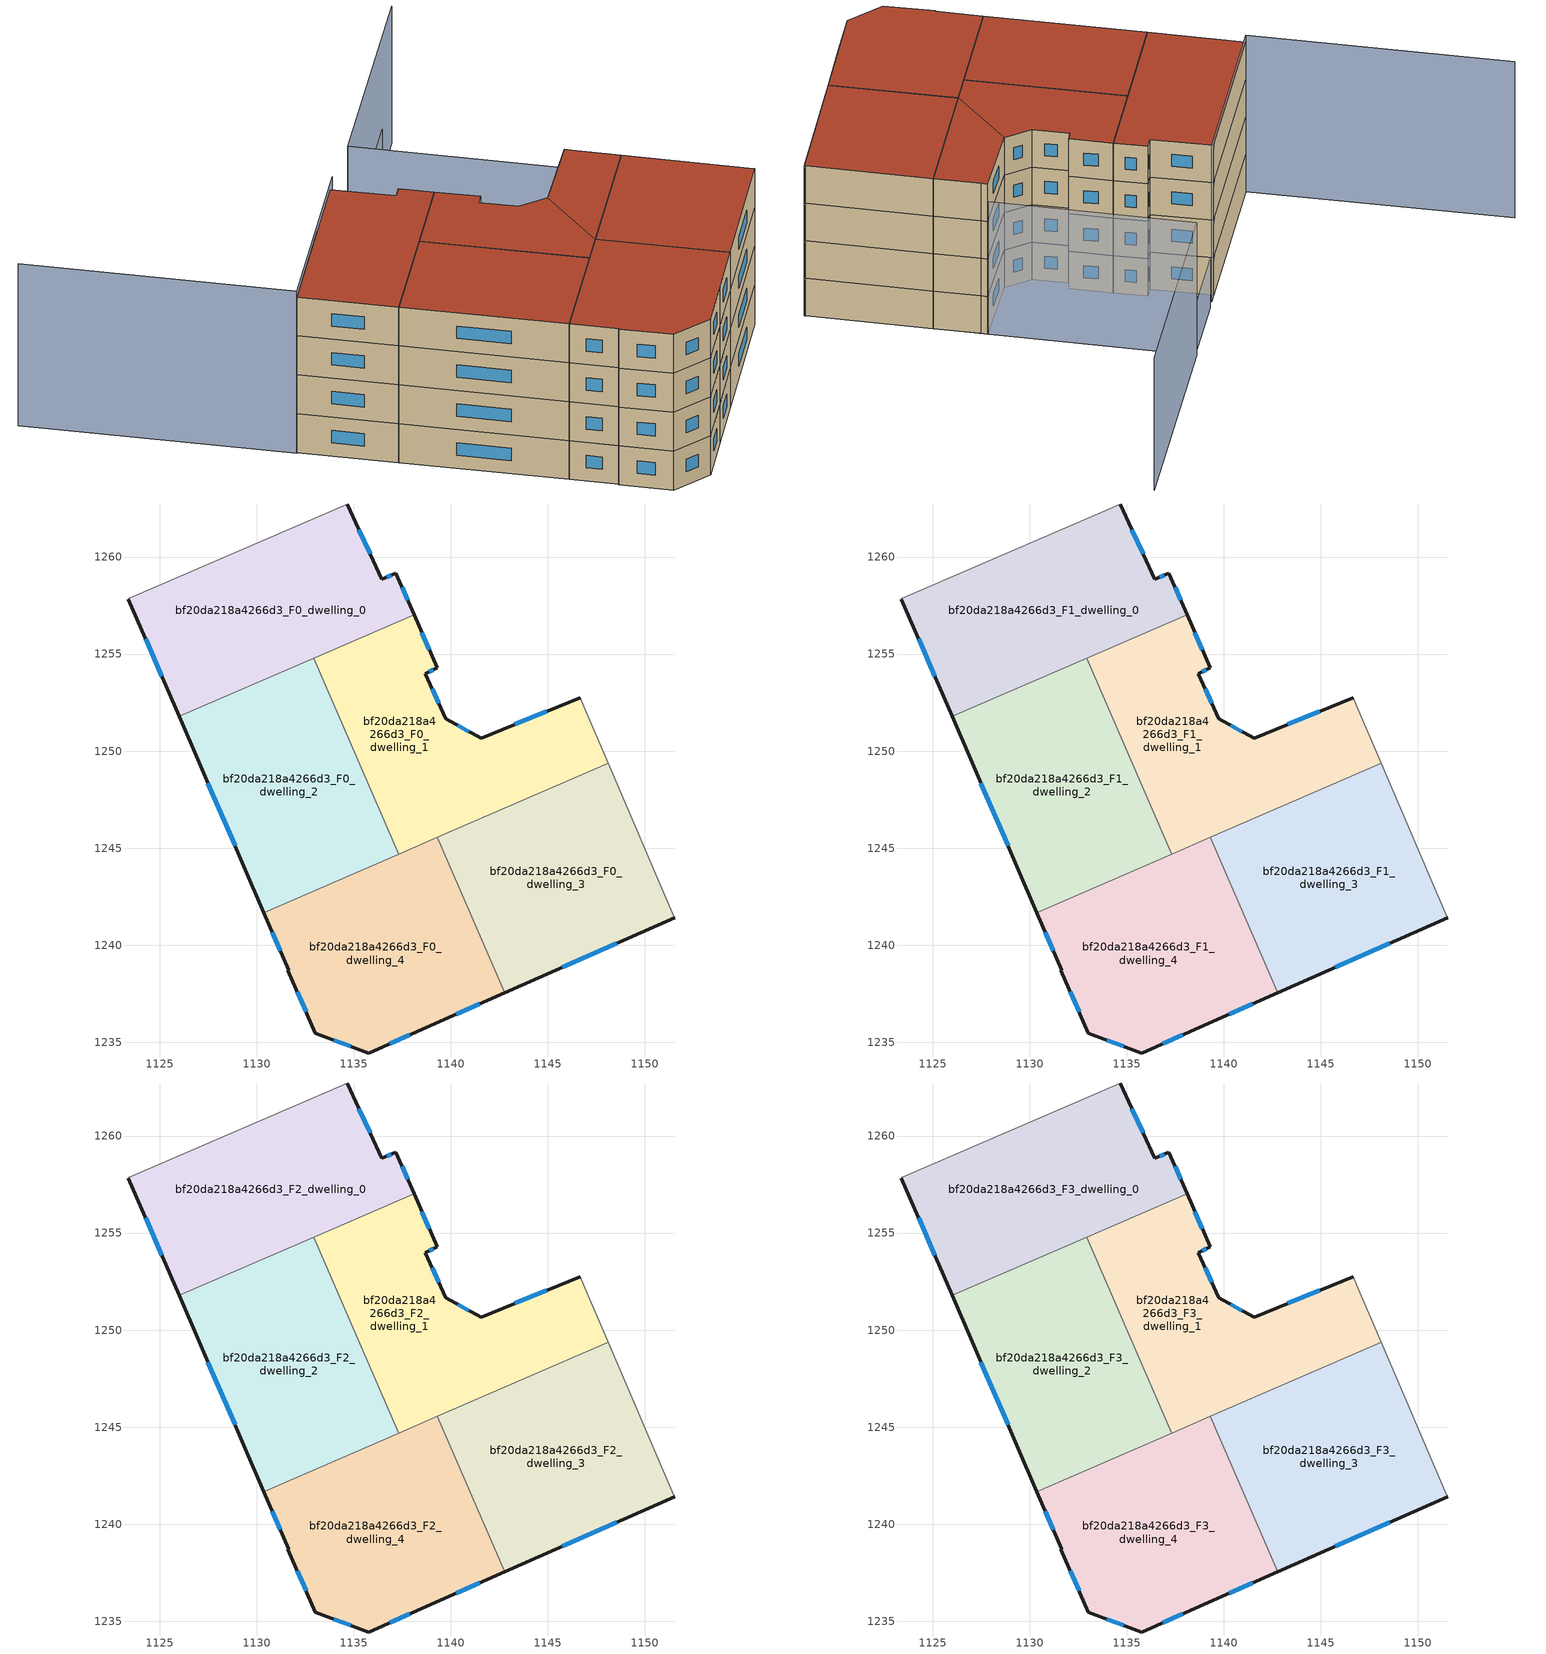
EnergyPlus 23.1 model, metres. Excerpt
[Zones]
bf20da218a4266d3_F0_dwelling_0
 floor ground (EU_floor_Construction): 1134.65,1262.73 1136.45,1258.84 1137.16,1259.17 1138.1,1257.04 1126,1251.79 1123.39,1257.84 1123.43,1257.87 z0
 wall outside (EU_wall_Construction): 1123.39,1257.84 1126,1251.79 / 1138.1,1257.04 1137.16,1259.17 1136.45,1258.84 1134.65,1262.73 z0:3
 wall adiabatic (EU_wall_Construction): 1134.65,1262.73 1123.43,1257.87 1123.39,1257.84 z0:3
 wall to bf20da218a4266d3_F0_dwelling_2 (EU_wall_Construction): 1126,1251.79 1132.93,1254.8 z0:3
 wall to bf20da218a4266d3_F0_dwelling_1 (EU_wall_Construction): 1132.94,1254.8 1138.1,1257.04 z0:3
 window (EU_Window_Construction): 1124.28,1255.78 1125.11,1253.85 / 1135.84,1260.17 1135.26,1261.41 / 1136.92,1259.06 1136.69,1258.95 / 1137.78,1257.76 1137.48,1258.44 z1.02:1.98
bf20da218a4266d3_F0_dwelling_1
 floor ground (EU_floor_Construction): 1146.85,1252.32 1148.11,1249.37 1139.3,1245.55 1141.55,1250.66 1146.68,1252.76 z0; 1138.1,1257.04 1139.31,1254.29 1138.68,1253.99 1139.73,1251.67 1141.55,1250.66 1139.3,1245.55 1137.32,1244.69 1132.94,1254.8 z0
 wall outside (EU_wall_Construction): 1146.68,1252.76 1141.55,1250.66 1139.73,1251.67 1138.68,1253.99 1139.31,1254.29 1138.1,1257.04 z0:3
 wall adiabatic (EU_wall_Construction): 1148.11,1249.37 1146.85,1252.32 1146.68,1252.76 z0:3
 wall to bf20da218a4266d3_F0_dwelling_2 (EU_wall_Construction): 1132.94,1254.8 1137.32,1244.69 z0:3
 wall to bf20da218a4266d3_F0_dwelling_3 (EU_wall_Construction): 1139.3,1245.55 1148.11,1249.37 z0:3
 wall to bf20da218a4266d3_F0_dwelling_4 (EU_wall_Construction): 1137.32,1244.69 1139.3,1245.55 z0:3
 window (EU_Window_Construction): 1144.93,1252.05 1143.3,1251.38 / 1138.9,1255.23 1138.51,1256.1 / 1138.9,1254.1 1139.1,1254.19 / 1139.37,1252.46 1139.04,1253.2 / 1140.93,1251.01 1140.35,1251.33 z1.02:1.98
bf20da218a4266d3_F0_dwelling_2
 floor ground (EU_floor_Construction): 1132.94,1254.8 1137.32,1244.69 1130.37,1241.68 1126,1251.79 z0
 wall outside (EU_wall_Construction): 1126,1251.79 1130.37,1241.68 z0:3
 wall to bf20da218a4266d3_F0_dwelling_4 (EU_wall_Construction): 1130.37,1241.68 1137.32,1244.69 z0:3
 window (EU_Window_Construction): 1127.49,1248.35 1128.88,1245.12 z1.02:1.98
bf20da218a4266d3_F0_dwelling_3
 floor ground (EU_floor_Construction): 1148.11,1249.37 1151.49,1241.5 1151.52,1241.42 1142.77,1237.55 1139.3,1245.55 z0
 wall outside (EU_wall_Construction): 1142.77,1237.55 1151.52,1241.42 z0:3
 wall adiabatic (EU_wall_Construction): 1151.52,1241.42 1151.49,1241.5 1148.11,1249.37 z0:3
 wall to bf20da218a4266d3_F0_dwelling_4 (EU_wall_Construction): 1139.3,1245.55 1142.77,1237.55 z0:3
 window (EU_Window_Construction): 1145.75,1238.87 1148.54,1240.1 z1.02:1.98
bf20da218a4266d3_F0_dwelling_4
 floor ground (EU_floor_Construction): 1139.3,1245.55 1142.77,1237.55 1137.32,1244.69 z0; 1137.32,1244.69 1142.77,1237.55 1138.98,1235.88 1135.77,1234.45 1133.03,1235.46 1131.59,1238.71 1131.65,1238.71 1130.37,1241.68 z0
 wall outside (EU_wall_Construction): 1131.59,1238.71 1133.03,1235.46 1135.77,1234.45 1138.98,1235.88 1142.77,1237.55 / 1131.59,1238.71 1131.65,1238.71 / 1130.37,1241.68 1131.65,1238.71 z0:3
 window (EU_Window_Construction): 1133.96,1235.12 1134.83,1234.79 / 1132.08,1237.6 1132.54,1236.57 / 1130.8,1240.67 1131.21,1239.72 / 1140.27,1236.45 1141.48,1236.98 / 1136.86,1234.93 1137.89,1235.39 z1.02:1.98
bf20da218a4266d3_F1_dwelling_0
 floor to bf20da218a4266d3_F0_dwelling_0 (EU_floor_Construction): 1134.65,1262.73 1136.45,1258.84 1137.16,1259.17 1138.1,1257.04 1126,1251.79 1123.39,1257.84 1123.43,1257.87 z3
 wall outside (EU_wall_Construction): 1123.39,1257.84 1126,1251.79 / 1138.1,1257.04 1137.16,1259.17 1136.45,1258.84 1134.65,1262.73 z3:6
 wall adiabatic (EU_wall_Construction): 1134.65,1262.73 1123.43,1257.87 1123.39,1257.84 z3:6
 wall to bf20da218a4266d3_F1_dwelling_2 (EU_wall_Construction): 1126,1251.79 1132.93,1254.8 z3:6
 wall to bf20da218a4266d3_F1_dwelling_1 (EU_wall_Construction): 1132.94,1254.8 1138.1,1257.04 z3:6
 window (EU_Window_Construction): 1124.28,1255.78 1125.11,1253.85 / 1135.84,1260.17 1135.26,1261.41 / 1136.92,1259.06 1136.69,1258.95 / 1137.78,1257.76 1137.48,1258.44 z4.02:4.98
bf20da218a4266d3_F1_dwelling_1
 floor to bf20da218a4266d3_F0_dwelling_1 (EU_floor_Construction): 1146.85,1252.32 1148.11,1249.37 1139.3,1245.55 1141.55,1250.66 1146.68,1252.76 z3; 1138.1,1257.04 1139.31,1254.29 1138.68,1253.99 1139.73,1251.67 1141.55,1250.66 1139.3,1245.55 1137.32,1244.69 1132.94,1254.8 z3
 wall outside (EU_wall_Construction): 1146.68,1252.76 1141.55,1250.66 1139.73,1251.67 1138.68,1253.99 1139.31,1254.29 1138.1,1257.04 z3:6
 wall adiabatic (EU_wall_Construction): 1148.11,1249.37 1146.85,1252.32 1146.68,1252.76 z3:6
 wall to bf20da218a4266d3_F1_dwelling_2 (EU_wall_Construction): 1132.94,1254.8 1137.32,1244.69 z3:6
 wall to bf20da218a4266d3_F1_dwelling_3 (EU_wall_Construction): 1139.3,1245.55 1148.11,1249.37 z3:6
 wall to bf20da218a4266d3_F1_dwelling_4 (EU_wall_Construction): 1137.32,1244.69 1139.3,1245.55 z3:6
 window (EU_Window_Construction): 1144.93,1252.05 1143.3,1251.38 / 1138.9,1255.23 1138.51,1256.1 / 1138.9,1254.1 1139.1,1254.19 / 1139.37,1252.46 1139.04,1253.2 / 1140.93,1251.01 1140.35,1251.33 z4.02:4.98
bf20da218a4266d3_F1_dwelling_2
 floor to bf20da218a4266d3_F0_dwelling_2 (EU_floor_Construction): 1132.94,1254.8 1137.32,1244.69 1130.37,1241.68 1126,1251.79 z3
 wall outside (EU_wall_Construction): 1126,1251.79 1130.37,1241.68 z3:6
 wall to bf20da218a4266d3_F1_dwelling_4 (EU_wall_Construction): 1130.37,1241.68 1137.32,1244.69 z3:6
 window (EU_Window_Construction): 1127.49,1248.35 1128.88,1245.12 z4.02:4.98
bf20da218a4266d3_F1_dwelling_3
 floor to bf20da218a4266d3_F0_dwelling_3 (EU_floor_Construction): 1148.11,1249.37 1151.49,1241.5 1151.52,1241.42 1142.77,1237.55 1139.3,1245.55 z3
 wall outside (EU_wall_Construction): 1142.77,1237.55 1151.52,1241.42 z3:6
 wall adiabatic (EU_wall_Construction): 1151.52,1241.42 1151.49,1241.5 1148.11,1249.37 z3:6
 wall to bf20da218a4266d3_F1_dwelling_4 (EU_wall_Construction): 1139.3,1245.55 1142.77,1237.55 z3:6
 window (EU_Window_Construction): 1145.75,1238.87 1148.54,1240.1 z4.02:4.98
bf20da218a4266d3_F1_dwelling_4
 floor to bf20da218a4266d3_F0_dwelling_4 (EU_floor_Construction): 1137.32,1244.69 1142.77,1237.55 1138.98,1235.88 1135.76,1234.45 1133.03,1235.46 1131.59,1238.71 1131.65,1238.71 1130.37,1241.68 z3; 1139.3,1245.55 1142.77,1237.55 1137.32,1244.69 z3
 wall outside (EU_wall_Construction): 1131.59,1238.71 1133.03,1235.46 1135.77,1234.45 1138.98,1235.88 1142.77,1237.55 / 1131.59,1238.71 1131.65,1238.71 / 1130.37,1241.68 1131.65,1238.71 z3:6
 window (EU_Window_Construction): 1133.96,1235.12 1134.83,1234.79 / 1132.08,1237.6 1132.54,1236.57 / 1130.8,1240.67 1131.21,1239.72 / 1140.27,1236.45 1141.48,1236.98 / 1136.86,1234.93 1137.89,1235.39 z4.02:4.98
bf20da218a4266d3_F2_dwelling_0
 floor to bf20da218a4266d3_F1_dwelling_0 (EU_floor_Construction): 1134.65,1262.73 1136.45,1258.84 1137.16,1259.17 1138.1,1257.04 1126,1251.79 1123.39,1257.84 1123.43,1257.87 z6
 wall outside (EU_wall_Construction): 1123.39,1257.84 1126,1251.79 / 1138.1,1257.04 1137.16,1259.17 1136.45,1258.84 1134.65,1262.73 z6:9
 wall adiabatic (EU_wall_Construction): 1134.65,1262.73 1123.43,1257.87 1123.39,1257.84 z6:9
 wall to bf20da218a4266d3_F2_dwelling_2 (EU_wall_Construction): 1126,1251.79 1132.93,1254.8 z6:9
 wall to bf20da218a4266d3_F2_dwelling_1 (EU_wall_Construction): 1132.94,1254.8 1138.1,1257.04 z6:9
 window (EU_Window_Construction): 1124.28,1255.78 1125.11,1253.85 / 1135.84,1260.17 1135.26,1261.41 / 1136.92,1259.06 1136.69,1258.95 / 1137.78,1257.76 1137.48,1258.44 z7.02:7.98
bf20da218a4266d3_F2_dwelling_1
 floor to bf20da218a4266d3_F1_dwelling_1 (EU_floor_Construction): 1146.85,1252.32 1148.11,1249.37 1139.3,1245.55 1141.55,1250.66 1146.68,1252.76 z6; 1138.1,1257.04 1139.31,1254.29 1138.68,1253.99 1139.73,1251.67 1141.55,1250.66 1139.3,1245.55 1137.32,1244.69 1132.94,1254.8 z6
 wall outside (EU_wall_Construction): 1146.68,1252.76 1141.55,1250.66 1139.73,1251.67 1138.68,1253.99 1139.31,1254.29 1138.1,1257.04 z6:9
 wall adiabatic (EU_wall_Construction): 1148.11,1249.37 1146.85,1252.32 1146.68,1252.76 z6:9
 wall to bf20da218a4266d3_F2_dwelling_2 (EU_wall_Construction): 1132.94,1254.8 1137.32,1244.69 z6:9
 wall to bf20da218a4266d3_F2_dwelling_3 (EU_wall_Construction): 1139.3,1245.55 1148.11,1249.37 z6:9
 wall to bf20da218a4266d3_F2_dwelling_4 (EU_wall_Construction): 1137.32,1244.69 1139.3,1245.55 z6:9
 window (EU_Window_Construction): 1144.93,1252.05 1143.3,1251.38 / 1138.9,1255.23 1138.51,1256.1 / 1138.9,1254.1 1139.1,1254.19 / 1139.37,1252.46 1139.04,1253.2 / 1140.93,1251.01 1140.35,1251.33 z7.02:7.98
bf20da218a4266d3_F2_dwelling_2
 floor to bf20da218a4266d3_F1_dwelling_2 (EU_floor_Construction): 1132.94,1254.8 1137.32,1244.69 1130.37,1241.68 1126,1251.79 z6
 wall outside (EU_wall_Construction): 1126,1251.79 1130.37,1241.68 z6:9
 wall to bf20da218a4266d3_F2_dwelling_4 (EU_wall_Construction): 1130.37,1241.68 1137.32,1244.69 z6:9
 window (EU_Window_Construction): 1127.49,1248.35 1128.88,1245.12 z7.02:7.98
bf20da218a4266d3_F2_dwelling_3
 floor to bf20da218a4266d3_F1_dwelling_3 (EU_floor_Construction): 1148.11,1249.37 1151.49,1241.5 1151.52,1241.42 1142.77,1237.55 1139.3,1245.55 z6
 wall outside (EU_wall_Construction): 1142.77,1237.55 1151.52,1241.42 z6:9
 wall adiabatic (EU_wall_Construction): 1151.52,1241.42 1151.49,1241.5 1148.11,1249.37 z6:9
 wall to bf20da218a4266d3_F2_dwelling_4 (EU_wall_Construction): 1139.3,1245.55 1142.77,1237.55 z6:9
 window (EU_Window_Construction): 1145.75,1238.87 1148.54,1240.1 z7.02:7.98
bf20da218a4266d3_F2_dwelling_4
 floor to bf20da218a4266d3_F1_dwelling_4 (EU_floor_Construction): 1137.32,1244.69 1142.77,1237.55 1138.98,1235.88 1135.76,1234.45 1133.03,1235.46 1131.59,1238.71 1131.65,1238.71 1130.37,1241.68 z6; 1139.3,1245.55 1142.77,1237.55 1137.32,1244.69 z6
 wall outside (EU_wall_Construction): 1131.59,1238.71 1133.03,1235.46 1135.77,1234.45 1138.98,1235.88 1142.77,1237.55 / 1131.59,1238.71 1131.65,1238.71 / 1130.37,1241.68 1131.65,1238.71 z6:9
 window (EU_Window_Construction): 1133.96,1235.12 1134.83,1234.79 / 1132.08,1237.6 1132.54,1236.57 / 1130.8,1240.67 1131.21,1239.72 / 1140.27,1236.45 1141.48,1236.98 / 1136.86,1234.93 1137.89,1235.39 z7.02:7.98
bf20da218a4266d3_F3_dwelling_0
 floor to bf20da218a4266d3_F2_dwelling_0 (EU_floor_Construction): 1134.65,1262.73 1136.45,1258.84 1137.16,1259.17 1138.1,1257.04 1126,1251.79 1123.39,1257.84 1123.43,1257.87 z9
 wall outside (EU_wall_Construction): 1123.39,1257.84 1126,1251.79 / 1138.1,1257.04 1137.16,1259.17 1136.45,1258.84 1134.65,1262.73 z9:12
 wall adiabatic (EU_wall_Construction): 1134.65,1262.73 1123.43,1257.87 1123.39,1257.84 z9:12
 wall to bf20da218a4266d3_F3_dwelling_2 (EU_wall_Construction): 1126,1251.79 1132.93,1254.8 z9:12
 wall to bf20da218a4266d3_F3_dwelling_1 (EU_wall_Construction): 1132.94,1254.8 1138.1,1257.04 z9:12
 window (EU_Window_Construction): 1124.28,1255.78 1125.11,1253.85 / 1135.84,1260.17 1135.26,1261.41 / 1136.92,1259.06 1136.69,1258.95 / 1137.78,1257.76 1137.48,1258.44 z10.02:10.98
 roof outside (EU_roof_Construction): 1138.1,1257.04 1137.16,1259.17 1136.45,1258.84 1134.65,1262.73 1123.43,1257.87 1123.39,1257.84 1126,1251.79 z12
bf20da218a4266d3_F3_dwelling_1
 floor to bf20da218a4266d3_F2_dwelling_1 (EU_floor_Construction): 1146.85,1252.32 1148.11,1249.37 1139.3,1245.55 1141.55,1250.66 1146.68,1252.76 z9; 1138.1,1257.04 1139.31,1254.29 1138.68,1253.99 1139.73,1251.67 1141.55,1250.66 1139.3,1245.55 1137.32,1244.69 1132.94,1254.8 z9
 wall outside (EU_wall_Construction): 1146.68,1252.76 1141.55,1250.66 1139.73,1251.67 1138.68,1253.99 1139.31,1254.29 1138.1,1257.04 z9:12
 wall adiabatic (EU_wall_Construction): 1148.11,1249.37 1146.85,1252.32 1146.68,1252.76 z9:12
 wall to bf20da218a4266d3_F3_dwelling_2 (EU_wall_Construction): 1132.94,1254.8 1137.32,1244.69 z9:12
 wall to bf20da218a4266d3_F3_dwelling_3 (EU_wall_Construction): 1139.3,1245.55 1148.11,1249.37 z9:12
 wall to bf20da218a4266d3_F3_dwelling_4 (EU_wall_Construction): 1137.32,1244.69 1139.3,1245.55 z9:12
 window (EU_Window_Construction): 1144.93,1252.05 1143.3,1251.38 / 1138.9,1255.23 1138.51,1256.1 / 1138.9,1254.1 1139.1,1254.19 / 1139.37,1252.46 1139.04,1253.2 / 1140.93,1251.01 1140.35,1251.33 z10.02:10.98
 roof outside (EU_roof_Construction): 1148.11,1249.37 1146.85,1252.32 1146.68,1252.76 1141.55,1250.66 1139.3,1245.55 z12; 1139.3,1245.55 1141.55,1250.66 1139.73,1251.67 1138.68,1253.99 1139.31,1254.29 1138.1,1257.04 1132.94,1254.8 1137.32,1244.69 z12
bf20da218a4266d3_F3_dwelling_2
 floor to bf20da218a4266d3_F2_dwelling_2 (EU_floor_Construction): 1132.94,1254.8 1137.32,1244.69 1130.37,1241.68 1126,1251.79 z9
 wall outside (EU_wall_Construction): 1126,1251.79 1130.37,1241.68 z9:12
 wall to bf20da218a4266d3_F3_dwelling_4 (EU_wall_Construction): 1130.37,1241.68 1137.32,1244.69 z9:12
 window (EU_Window_Construction): 1127.49,1248.35 1128.88,1245.12 z10.02:10.98
 roof outside (EU_roof_Construction): 1137.32,1244.69 1132.94,1254.8 1126,1251.79 1130.37,1241.68 z12
bf20da218a4266d3_F3_dwelling_3
 floor to bf20da218a4266d3_F2_dwelling_3 (EU_floor_Construction): 1148.11,1249.37 1151.49,1241.5 1151.52,1241.42 1142.77,1237.55 1139.3,1245.55 z9
 wall outside (EU_wall_Construction): 1142.77,1237.55 1151.52,1241.42 z9:12
 wall adiabatic (EU_wall_Construction): 1151.52,1241.42 1151.49,1241.5 1148.11,1249.37 z9:12
 wall to bf20da218a4266d3_F3_dwelling_4 (EU_wall_Construction): 1139.3,1245.55 1142.77,1237.55 z9:12
 window (EU_Window_Construction): 1145.75,1238.87 1148.54,1240.1 z10.02:10.98
 roof outside (EU_roof_Construction): 1151.52,1241.42 1151.49,1241.5 1148.11,1249.37 1139.3,1245.55 1142.77,1237.55 z12
bf20da218a4266d3_F3_dwelling_4
 floor to bf20da218a4266d3_F2_dwelling_4 (EU_floor_Construction): 1137.32,1244.69 1142.77,1237.55 1138.98,1235.88 1135.76,1234.45 1133.03,1235.46 1131.59,1238.71 1131.65,1238.71 1130.37,1241.68 z9; 1139.3,1245.55 1142.77,1237.55 1137.32,1244.69 z9
 wall outside (EU_wall_Construction): 1131.59,1238.71 1133.03,1235.46 1135.77,1234.45 1138.98,1235.88 1142.77,1237.55 / 1131.59,1238.71 1131.65,1238.71 / 1130.37,1241.68 1131.65,1238.71 z9:12
 window (EU_Window_Construction): 1133.96,1235.12 1134.83,1234.79 / 1132.08,1237.6 1132.54,1236.57 / 1130.8,1240.67 1131.21,1239.72 / 1140.27,1236.45 1141.48,1236.98 / 1136.86,1234.93 1137.89,1235.39 z10.02:10.98
 roof outside (EU_roof_Construction): 1142.77,1237.55 1139.3,1245.55 1130.37,1241.68 1131.65,1238.71 1131.59,1238.71 1133.03,1235.46 1135.76,1234.45 1138.98,1235.88 z12
shading: 1151.49,1241.5 1141.13,1265.64 / 1141.13,1265.64 1155.91,1271.98 z0:10.6; 1135.35,1263.04 1123.33,1257.82 / 1123.33,1257.82 1116.16,1274.36 z0:12.5; 1152.12,1270.22 1136.03,1263.33 z0:3.9
[Building]
EU S2 Campaign: North Axis=0; Terrain=City; Solar Distribution=FullExterior
[Site:Location]
Vienna: Latitude=48; Longitude=16.5; Time Zone=1; Elevation=183
[SizingPeriod:WeatherFileDays]
AnnualSizingPeriod: Begin Month=1; Begin Day of Month=1; End Month=12; End Day of Month=31; Day of Week for Start Day=Monday; Use Weather File Daylight Saving Period=No; Use Weather File Rain and Snow Indicators=No
[MATERIAL]
EU_InternalMass_Material: Roughness=MediumRough; Thickness=0.1; Conductivity=1; Density=1800; Specific Heat=900; Thermal Absorptance=0.9; Solar Absorptance=0.7; Visible Absorptance=0.7
[MATERIAL:NOMASS] Roughness=MediumRough; Thermal Absorptance=0.9; Solar Absorptance=0.7; Visible Absorptance=0.7
Name | Thermal Resistance
EU_wall_NoMass | 0.942466
EU_roof_NoMass | 0.551687
EU_floor_NoMass | 0.66527
[WINDOWMATERIAL:SIMPLEGLAZINGSYSTEM]
EU_Window_SimpleGlazing: UFactor=2.03367; Solar Heat Gain Coefficient=0.65; Visible Transmittance=0.65
[CONSTRUCTION]
EU_wall_Construction: EU_wall_NoMass
EU_roof_Construction: EU_roof_NoMass
EU_floor_Construction: EU_floor_NoMass
EU_Window_Construction: EU_Window_SimpleGlazing
EU_InternalMass_Construction: EU_InternalMass_Material
[ZONE] Type=1; Multiplier=1; Ceiling Height=autocalculate; Floor Area=autocalculate; Part of Total Floor Area=Yes
Name | Volume
bf20da218a4266d3_F0_dwelling_0; bf20da218a4266d3_F1_dwelling_0; bf20da218a4266d3_F2_dwelling_0; bf20da218a4266d3_F3_dwelling_0 | 250
bf20da218a4266d3_F0_dwelling_1; bf20da218a4266d3_F1_dwelling_1; bf20da218a4266d3_F2_dwelling_1; bf20da218a4266d3_F3_dwelling_1 | 250.011
bf20da218a4266d3_F0_dwelling_2; bf20da218a4266d3_F1_dwelling_2; bf20da218a4266d3_F2_dwelling_2; bf20da218a4266d3_F3_dwelling_2 | 250.01
bf20da218a4266d3_F0_dwelling_3; bf20da218a4266d3_F1_dwelling_3; bf20da218a4266d3_F2_dwelling_3; bf20da218a4266d3_F3_dwelling_3 | 250.009
bf20da218a4266d3_F0_dwelling_4; bf20da218a4266d3_F1_dwelling_4; bf20da218a4266d3_F2_dwelling_4; bf20da218a4266d3_F3_dwelling_4 | 250.003
[INTERNALMASS] Construction=EU_InternalMass_Construction
Name | Zone or ZoneList | Surface Area
bf20da218a4266d3_F0_dwelling_0_EU_InternalMass | bf20da218a4266d3_F0_dwelling_0 | 83.3332
bf20da218a4266d3_F0_dwelling_1_EU_InternalMass | bf20da218a4266d3_F0_dwelling_1 | 83.3372
bf20da218a4266d3_F0_dwelling_2_EU_InternalMass | bf20da218a4266d3_F0_dwelling_2 | 83.338
bf20da218a4266d3_F0_dwelling_3_EU_InternalMass | bf20da218a4266d3_F0_dwelling_3 | 83.3339
bf20da218a4266d3_F0_dwelling_4_EU_InternalMass | bf20da218a4266d3_F0_dwelling_4 | 83.3346
bf20da218a4266d3_F1_dwelling_0_EU_InternalMass | bf20da218a4266d3_F1_dwelling_0 | 83.3332
bf20da218a4266d3_F1_dwelling_1_EU_InternalMass | bf20da218a4266d3_F1_dwelling_1 | 83.3372
bf20da218a4266d3_F1_dwelling_2_EU_InternalMass | bf20da218a4266d3_F1_dwelling_2 | 83.338
bf20da218a4266d3_F1_dwelling_3_EU_InternalMass | bf20da218a4266d3_F1_dwelling_3 | 83.3339
bf20da218a4266d3_F1_dwelling_4_EU_InternalMass | bf20da218a4266d3_F1_dwelling_4 | 83.3346
bf20da218a4266d3_F2_dwelling_0_EU_InternalMass | bf20da218a4266d3_F2_dwelling_0 | 83.3332
bf20da218a4266d3_F2_dwelling_1_EU_InternalMass | bf20da218a4266d3_F2_dwelling_1 | 83.3372
bf20da218a4266d3_F2_dwelling_2_EU_InternalMass | bf20da218a4266d3_F2_dwelling_2 | 83.338
bf20da218a4266d3_F2_dwelling_3_EU_InternalMass | bf20da218a4266d3_F2_dwelling_3 | 83.3339
bf20da218a4266d3_F2_dwelling_4_EU_InternalMass | bf20da218a4266d3_F2_dwelling_4 | 83.3346
bf20da218a4266d3_F3_dwelling_0_EU_InternalMass | bf20da218a4266d3_F3_dwelling_0 | 83.3332
bf20da218a4266d3_F3_dwelling_1_EU_InternalMass | bf20da218a4266d3_F3_dwelling_1 | 83.3372
bf20da218a4266d3_F3_dwelling_2_EU_InternalMass | bf20da218a4266d3_F3_dwelling_2 | 83.338
bf20da218a4266d3_F3_dwelling_3_EU_InternalMass | bf20da218a4266d3_F3_dwelling_3 | 83.3339
bf20da218a4266d3_F3_dwelling_4_EU_InternalMass | bf20da218a4266d3_F3_dwelling_4 | 83.3346
[OTHEREQUIPMENT] Fuel Type=Electricity; Design Level Calculation Method=Watts/Area; Power per Zone Floor Area=1; Fraction Latent=0; Fraction Radiant=0; Fraction Lost=0; Carbon Dioxide Generation Rate=0; EndUse Subcategory=EU_Step8_InternalGains
Name | Zone or ZoneList or Space or SpaceList | Schedule
EU_Step8_InternalGain_bf20da218a4266d3_F0_dwelling_0_f000 | bf20da218a4266d3_F0_dwelling_0 | EU_Step8_GainSchedule_bf20da218a4266d3_F0_dwelling_0_f000
EU_Step8_InternalGain_bf20da218a4266d3_F0_dwelling_1_f000 | bf20da218a4266d3_F0_dwelling_1 | EU_Step8_GainSchedule_bf20da218a4266d3_F0_dwelling_1_f000
EU_Step8_InternalGain_bf20da218a4266d3_F0_dwelling_2_f000 | bf20da218a4266d3_F0_dwelling_2 | EU_Step8_GainSchedule_bf20da218a4266d3_F0_dwelling_2_f000
EU_Step8_InternalGain_bf20da218a4266d3_F0_dwelling_3_f000 | bf20da218a4266d3_F0_dwelling_3 | EU_Step8_GainSchedule_bf20da218a4266d3_F0_dwelling_3_f000
EU_Step8_InternalGain_bf20da218a4266d3_F0_dwelling_4_f000 | bf20da218a4266d3_F0_dwelling_4 | EU_Step8_GainSchedule_bf20da218a4266d3_F0_dwelling_4_f000
EU_Step8_InternalGain_bf20da218a4266d3_F1_dwelling_0_f000 | bf20da218a4266d3_F1_dwelling_0 | EU_Step8_GainSchedule_bf20da218a4266d3_F1_dwelling_0_f000
EU_Step8_InternalGain_bf20da218a4266d3_F1_dwelling_1_f000 | bf20da218a4266d3_F1_dwelling_1 | EU_Step8_GainSchedule_bf20da218a4266d3_F1_dwelling_1_f000
EU_Step8_InternalGain_bf20da218a4266d3_F1_dwelling_2_f000 | bf20da218a4266d3_F1_dwelling_2 | EU_Step8_GainSchedule_bf20da218a4266d3_F1_dwelling_2_f000
EU_Step8_InternalGain_bf20da218a4266d3_F1_dwelling_3_f000 | bf20da218a4266d3_F1_dwelling_3 | EU_Step8_GainSchedule_bf20da218a4266d3_F1_dwelling_3_f000
EU_Step8_InternalGain_bf20da218a4266d3_F1_dwelling_4_f000 | bf20da218a4266d3_F1_dwelling_4 | EU_Step8_GainSchedule_bf20da218a4266d3_F1_dwelling_4_f000
EU_Step8_InternalGain_bf20da218a4266d3_F2_dwelling_0_f000 | bf20da218a4266d3_F2_dwelling_0 | EU_Step8_GainSchedule_bf20da218a4266d3_F2_dwelling_0_f000
EU_Step8_InternalGain_bf20da218a4266d3_F2_dwelling_1_f000 | bf20da218a4266d3_F2_dwelling_1 | EU_Step8_GainSchedule_bf20da218a4266d3_F2_dwelling_1_f000
EU_Step8_InternalGain_bf20da218a4266d3_F2_dwelling_2_f000 | bf20da218a4266d3_F2_dwelling_2 | EU_Step8_GainSchedule_bf20da218a4266d3_F2_dwelling_2_f000
EU_Step8_InternalGain_bf20da218a4266d3_F2_dwelling_3_f000 | bf20da218a4266d3_F2_dwelling_3 | EU_Step8_GainSchedule_bf20da218a4266d3_F2_dwelling_3_f000
EU_Step8_InternalGain_bf20da218a4266d3_F2_dwelling_4_f000 | bf20da218a4266d3_F2_dwelling_4 | EU_Step8_GainSchedule_bf20da218a4266d3_F2_dwelling_4_f000
EU_Step8_InternalGain_bf20da218a4266d3_F3_dwelling_0_f000 | bf20da218a4266d3_F3_dwelling_0 | EU_Step8_GainSchedule_bf20da218a4266d3_F3_dwelling_0_f000
EU_Step8_InternalGain_bf20da218a4266d3_F3_dwelling_1_f000 | bf20da218a4266d3_F3_dwelling_1 | EU_Step8_GainSchedule_bf20da218a4266d3_F3_dwelling_1_f000
EU_Step8_InternalGain_bf20da218a4266d3_F3_dwelling_2_f000 | bf20da218a4266d3_F3_dwelling_2 | EU_Step8_GainSchedule_bf20da218a4266d3_F3_dwelling_2_f000
EU_Step8_InternalGain_bf20da218a4266d3_F3_dwelling_3_f000 | bf20da218a4266d3_F3_dwelling_3 | EU_Step8_GainSchedule_bf20da218a4266d3_F3_dwelling_3_f000
EU_Step8_InternalGain_bf20da218a4266d3_F3_dwelling_4_f000 | bf20da218a4266d3_F3_dwelling_4 | EU_Step8_GainSchedule_bf20da218a4266d3_F3_dwelling_4_f000
[ZONEVENTILATION:DESIGNFLOWRATE] Schedule=EU_AlwaysOn; Design Flow Rate Calculation Method=AirChanges/Hour; Air Changes per Hour=0.530523; Ventilation Type=Natural; Fan Pressure Rise=0; Fan Total Efficiency=1; Constant Term Coefficient=1; Temperature Term Coefficient=0; Velocity Term Coefficient=0; Velocity Squared Term Coefficient=0; Minimum Indoor Temperature=-100; Maximum Indoor Temperature=100; Delta Temperature=-100; Minimum Outdoor Temperature=-100; Maximum Outdoor Temperature=100; Maximum Wind Speed=40
Name | Zone or ZoneList or Space or SpaceList
EU_ConstantAir_bf20da218a4266d3_F0_dwelling_0 | bf20da218a4266d3_F0_dwelling_0
EU_ConstantAir_bf20da218a4266d3_F0_dwelling_1 | bf20da218a4266d3_F0_dwelling_1
EU_ConstantAir_bf20da218a4266d3_F0_dwelling_2 | bf20da218a4266d3_F0_dwelling_2
EU_ConstantAir_bf20da218a4266d3_F0_dwelling_3 | bf20da218a4266d3_F0_dwelling_3
EU_ConstantAir_bf20da218a4266d3_F0_dwelling_4 | bf20da218a4266d3_F0_dwelling_4
EU_ConstantAir_bf20da218a4266d3_F1_dwelling_0 | bf20da218a4266d3_F1_dwelling_0
EU_ConstantAir_bf20da218a4266d3_F1_dwelling_1 | bf20da218a4266d3_F1_dwelling_1
EU_ConstantAir_bf20da218a4266d3_F1_dwelling_2 | bf20da218a4266d3_F1_dwelling_2
EU_ConstantAir_bf20da218a4266d3_F1_dwelling_3 | bf20da218a4266d3_F1_dwelling_3
EU_ConstantAir_bf20da218a4266d3_F1_dwelling_4 | bf20da218a4266d3_F1_dwelling_4
EU_ConstantAir_bf20da218a4266d3_F2_dwelling_0 | bf20da218a4266d3_F2_dwelling_0
EU_ConstantAir_bf20da218a4266d3_F2_dwelling_1 | bf20da218a4266d3_F2_dwelling_1
EU_ConstantAir_bf20da218a4266d3_F2_dwelling_2 | bf20da218a4266d3_F2_dwelling_2
EU_ConstantAir_bf20da218a4266d3_F2_dwelling_3 | bf20da218a4266d3_F2_dwelling_3
EU_ConstantAir_bf20da218a4266d3_F2_dwelling_4 | bf20da218a4266d3_F2_dwelling_4
EU_ConstantAir_bf20da218a4266d3_F3_dwelling_0 | bf20da218a4266d3_F3_dwelling_0
EU_ConstantAir_bf20da218a4266d3_F3_dwelling_1 | bf20da218a4266d3_F3_dwelling_1
EU_ConstantAir_bf20da218a4266d3_F3_dwelling_2 | bf20da218a4266d3_F3_dwelling_2
EU_ConstantAir_bf20da218a4266d3_F3_dwelling_3 | bf20da218a4266d3_F3_dwelling_3
EU_ConstantAir_bf20da218a4266d3_F3_dwelling_4 | bf20da218a4266d3_F3_dwelling_4
[HVACTEMPLATE:THERMOSTAT] Constant Heating Setpoint=20; Constant Cooling Setpoint=50
EU_HeatOnly_bf20da218a4266d3_F0_dwelling_0; EU_HeatOnly_bf20da218a4266d3_F0_dwelling_1; EU_HeatOnly_bf20da218a4266d3_F0_dwelling_2; EU_HeatOnly_bf20da218a4266d3_F0_dwelling_3; EU_HeatOnly_bf20da218a4266d3_F0_dwelling_4; EU_HeatOnly_bf20da218a4266d3_F1_dwelling_0; EU_HeatOnly_bf20da218a4266d3_F1_dwelling_1; EU_HeatOnly_bf20da218a4266d3_F1_dwelling_2; EU_HeatOnly_bf20da218a4266d3_F1_dwelling_3; EU_HeatOnly_bf20da218a4266d3_F1_dwelling_4; EU_HeatOnly_bf20da218a4266d3_F2_dwelling_0; EU_HeatOnly_bf20da218a4266d3_F2_dwelling_1; EU_HeatOnly_bf20da218a4266d3_F2_dwelling_2; EU_HeatOnly_bf20da218a4266d3_F2_dwelling_3; EU_HeatOnly_bf20da218a4266d3_F2_dwelling_4; EU_HeatOnly_bf20da218a4266d3_F3_dwelling_0; EU_HeatOnly_bf20da218a4266d3_F3_dwelling_1; EU_HeatOnly_bf20da218a4266d3_F3_dwelling_2; EU_HeatOnly_bf20da218a4266d3_F3_dwelling_3; EU_HeatOnly_bf20da218a4266d3_F3_dwelling_4
[HVACTEMPLATE:ZONE:IDEALLOADSAIRSYSTEM] System Availability Schedule=EU_AlwaysOn; Maximum Heating Supply Air Temperature=50; Minimum Cooling Supply Air Temperature=13; Maximum Heating Supply Air Humidity Ratio=0.0156; Minimum Cooling Supply Air Humidity Ratio=0.0077; Heating Limit=NoLimit; Cooling Limit=NoLimit; Heating Availability Schedule=EU_AlwaysOn; Cooling Availability Schedule=EU_CoolingOff; Dehumidification Control Type=ConstantSensibleHeatRatio; Cooling Sensible Heat Ratio=0.7; Dehumidification Setpoint=60; Humidification Control Type=None; Humidification Setpoint=30; Outdoor Air Method=None; Outdoor Air Flow Rate per Person=0.00944; Outdoor Air Flow Rate per Zone Floor Area=0; Outdoor Air Flow Rate per Zone=0; Demand Controlled Ventilation Type=None; Outdoor Air Economizer Type=NoEconomizer; Heat Recovery Type=None; Sensible Heat Recovery Effectiveness=0.7; Latent Heat Recovery Effectiveness=0.65
Name | Template Thermostat
bf20da218a4266d3_F0_dwelling_0 | EU_HeatOnly_bf20da218a4266d3_F0_dwelling_0
bf20da218a4266d3_F0_dwelling_1 | EU_HeatOnly_bf20da218a4266d3_F0_dwelling_1
bf20da218a4266d3_F0_dwelling_2 | EU_HeatOnly_bf20da218a4266d3_F0_dwelling_2
bf20da218a4266d3_F0_dwelling_3 | EU_HeatOnly_bf20da218a4266d3_F0_dwelling_3
bf20da218a4266d3_F0_dwelling_4 | EU_HeatOnly_bf20da218a4266d3_F0_dwelling_4
bf20da218a4266d3_F1_dwelling_0 | EU_HeatOnly_bf20da218a4266d3_F1_dwelling_0
bf20da218a4266d3_F1_dwelling_1 | EU_HeatOnly_bf20da218a4266d3_F1_dwelling_1
bf20da218a4266d3_F1_dwelling_2 | EU_HeatOnly_bf20da218a4266d3_F1_dwelling_2
bf20da218a4266d3_F1_dwelling_3 | EU_HeatOnly_bf20da218a4266d3_F1_dwelling_3
bf20da218a4266d3_F1_dwelling_4 | EU_HeatOnly_bf20da218a4266d3_F1_dwelling_4
bf20da218a4266d3_F2_dwelling_0 | EU_HeatOnly_bf20da218a4266d3_F2_dwelling_0
bf20da218a4266d3_F2_dwelling_1 | EU_HeatOnly_bf20da218a4266d3_F2_dwelling_1
bf20da218a4266d3_F2_dwelling_2 | EU_HeatOnly_bf20da218a4266d3_F2_dwelling_2
bf20da218a4266d3_F2_dwelling_3 | EU_HeatOnly_bf20da218a4266d3_F2_dwelling_3
bf20da218a4266d3_F2_dwelling_4 | EU_HeatOnly_bf20da218a4266d3_F2_dwelling_4
bf20da218a4266d3_F3_dwelling_0 | EU_HeatOnly_bf20da218a4266d3_F3_dwelling_0
bf20da218a4266d3_F3_dwelling_1 | EU_HeatOnly_bf20da218a4266d3_F3_dwelling_1
bf20da218a4266d3_F3_dwelling_2 | EU_HeatOnly_bf20da218a4266d3_F3_dwelling_2
bf20da218a4266d3_F3_dwelling_3 | EU_HeatOnly_bf20da218a4266d3_F3_dwelling_3
bf20da218a4266d3_F3_dwelling_4 | EU_HeatOnly_bf20da218a4266d3_F3_dwelling_4
[SIZING:ZONE] Zone Cooling Design Supply Air Temperature Input Method=SupplyAirTemperature; Zone Cooling Design Supply Air Temperature=13; Zone Heating Design Supply Air Temperature Input Method=SupplyAirTemperature; Zone Heating Design Supply Air Temperature=50; Zone Cooling Design Supply Air Humidity Ratio=0.008; Zone Heating Design Supply Air Humidity Ratio=0.008; Cooling Design Air Flow Method=DesignDay; Cooling Design Air Flow Rate=0; Cooling Minimum Air Flow per Zone Floor Area=0.000762; Cooling Minimum Air Flow=0; Cooling Minimum Air Flow Fraction=0.2; Heating Design Air Flow Method=DesignDay; Heating Design Air Flow Rate=0; Heating Maximum Air Flow per Zone Floor Area=0.002032; Heating Maximum Air Flow=0.141576; Heating Maximum Air Flow Fraction=0.3; Account for Dedicated Outdoor Air System=No; Dedicated Outdoor Air System Control Strategy=NeutralSupplyAir; Dedicated Outdoor Air Low Setpoint Temperature for Design=autosize; Dedicated Outdoor Air High Setpoint Temperature for Design=autosize; Zone Load Sizing Method=Sensible Load Only No Latent Load; Zone Latent Cooling Design Supply Air Humidity Ratio Input Method=HumidityRatioDifference; Zone Cooling Design Supply Air Humidity Ratio Difference=0.005; Zone Latent Heating Design Supply Air Humidity Ratio Input Method=HumidityRatioDifference; Zone Humidification Design Supply Air Humidity Ratio Difference=0.005
bf20da218a4266d3_F0_dwelling_0; bf20da218a4266d3_F0_dwelling_1; bf20da218a4266d3_F0_dwelling_2; bf20da218a4266d3_F0_dwelling_3; bf20da218a4266d3_F0_dwelling_4; bf20da218a4266d3_F1_dwelling_0; bf20da218a4266d3_F1_dwelling_1; bf20da218a4266d3_F1_dwelling_2; bf20da218a4266d3_F1_dwelling_3; bf20da218a4266d3_F1_dwelling_4; bf20da218a4266d3_F2_dwelling_0; bf20da218a4266d3_F2_dwelling_1; bf20da218a4266d3_F2_dwelling_2; bf20da218a4266d3_F2_dwelling_3; bf20da218a4266d3_F2_dwelling_4; bf20da218a4266d3_F3_dwelling_0; bf20da218a4266d3_F3_dwelling_1; bf20da218a4266d3_F3_dwelling_2; bf20da218a4266d3_F3_dwelling_3; bf20da218a4266d3_F3_dwelling_4
[SCHEDULE:CONSTANT]
Name | Hourly Value
EU_AlwaysOn | 1
EU_CoolingOff | 0
[SCHEDULE:FILE] Column Number=1; Rows to Skip at Top=0; Number of Hours of Data=8760; Column Separator=Comma; Interpolate to Timestep=No; Minutes per Item=60; Adjust Schedule for Daylight Savings=Yes
Name | File
EU_Step8_GainSchedule_bf20da218a4266d3_F0_dwelling_0_f000 | ../../schedules/bf20da218a4266d3/bf20da218a4266d3_F0_dwelling_0_f000_gain.csv
EU_Step8_GainSchedule_bf20da218a4266d3_F0_dwelling_1_f000 | ../../schedules/bf20da218a4266d3/bf20da218a4266d3_F0_dwelling_1_f000_gain.csv
EU_Step8_GainSchedule_bf20da218a4266d3_F0_dwelling_2_f000 | ../../schedules/bf20da218a4266d3/bf20da218a4266d3_F0_dwelling_2_f000_gain.csv
EU_Step8_GainSchedule_bf20da218a4266d3_F0_dwelling_3_f000 | ../../schedules/bf20da218a4266d3/bf20da218a4266d3_F0_dwelling_3_f000_gain.csv
EU_Step8_GainSchedule_bf20da218a4266d3_F0_dwelling_4_f000 | ../../schedules/bf20da218a4266d3/bf20da218a4266d3_F0_dwelling_4_f000_gain.csv
EU_Step8_GainSchedule_bf20da218a4266d3_F1_dwelling_0_f000 | ../../schedules/bf20da218a4266d3/bf20da218a4266d3_F1_dwelling_0_f000_gain.csv
EU_Step8_GainSchedule_bf20da218a4266d3_F1_dwelling_1_f000 | ../../schedules/bf20da218a4266d3/bf20da218a4266d3_F1_dwelling_1_f000_gain.csv
EU_Step8_GainSchedule_bf20da218a4266d3_F1_dwelling_2_f000 | ../../schedules/bf20da218a4266d3/bf20da218a4266d3_F1_dwelling_2_f000_gain.csv
EU_Step8_GainSchedule_bf20da218a4266d3_F1_dwelling_3_f000 | ../../schedules/bf20da218a4266d3/bf20da218a4266d3_F1_dwelling_3_f000_gain.csv
EU_Step8_GainSchedule_bf20da218a4266d3_F1_dwelling_4_f000 | ../../schedules/bf20da218a4266d3/bf20da218a4266d3_F1_dwelling_4_f000_gain.csv
EU_Step8_GainSchedule_bf20da218a4266d3_F2_dwelling_0_f000 | ../../schedules/bf20da218a4266d3/bf20da218a4266d3_F2_dwelling_0_f000_gain.csv
EU_Step8_GainSchedule_bf20da218a4266d3_F2_dwelling_1_f000 | ../../schedules/bf20da218a4266d3/bf20da218a4266d3_F2_dwelling_1_f000_gain.csv
EU_Step8_GainSchedule_bf20da218a4266d3_F2_dwelling_2_f000 | ../../schedules/bf20da218a4266d3/bf20da218a4266d3_F2_dwelling_2_f000_gain.csv
EU_Step8_GainSchedule_bf20da218a4266d3_F2_dwelling_3_f000 | ../../schedules/bf20da218a4266d3/bf20da218a4266d3_F2_dwelling_3_f000_gain.csv
EU_Step8_GainSchedule_bf20da218a4266d3_F2_dwelling_4_f000 | ../../schedules/bf20da218a4266d3/bf20da218a4266d3_F2_dwelling_4_f000_gain.csv
EU_Step8_GainSchedule_bf20da218a4266d3_F3_dwelling_0_f000 | ../../schedules/bf20da218a4266d3/bf20da218a4266d3_F3_dwelling_0_f000_gain.csv
EU_Step8_GainSchedule_bf20da218a4266d3_F3_dwelling_1_f000 | ../../schedules/bf20da218a4266d3/bf20da218a4266d3_F3_dwelling_1_f000_gain.csv
EU_Step8_GainSchedule_bf20da218a4266d3_F3_dwelling_2_f000 | ../../schedules/bf20da218a4266d3/bf20da218a4266d3_F3_dwelling_2_f000_gain.csv
EU_Step8_GainSchedule_bf20da218a4266d3_F3_dwelling_3_f000 | ../../schedules/bf20da218a4266d3/bf20da218a4266d3_F3_dwelling_3_f000_gain.csv
EU_Step8_GainSchedule_bf20da218a4266d3_F3_dwelling_4_f000 | ../../schedules/bf20da218a4266d3/bf20da218a4266d3_F3_dwelling_4_f000_gain.csv
